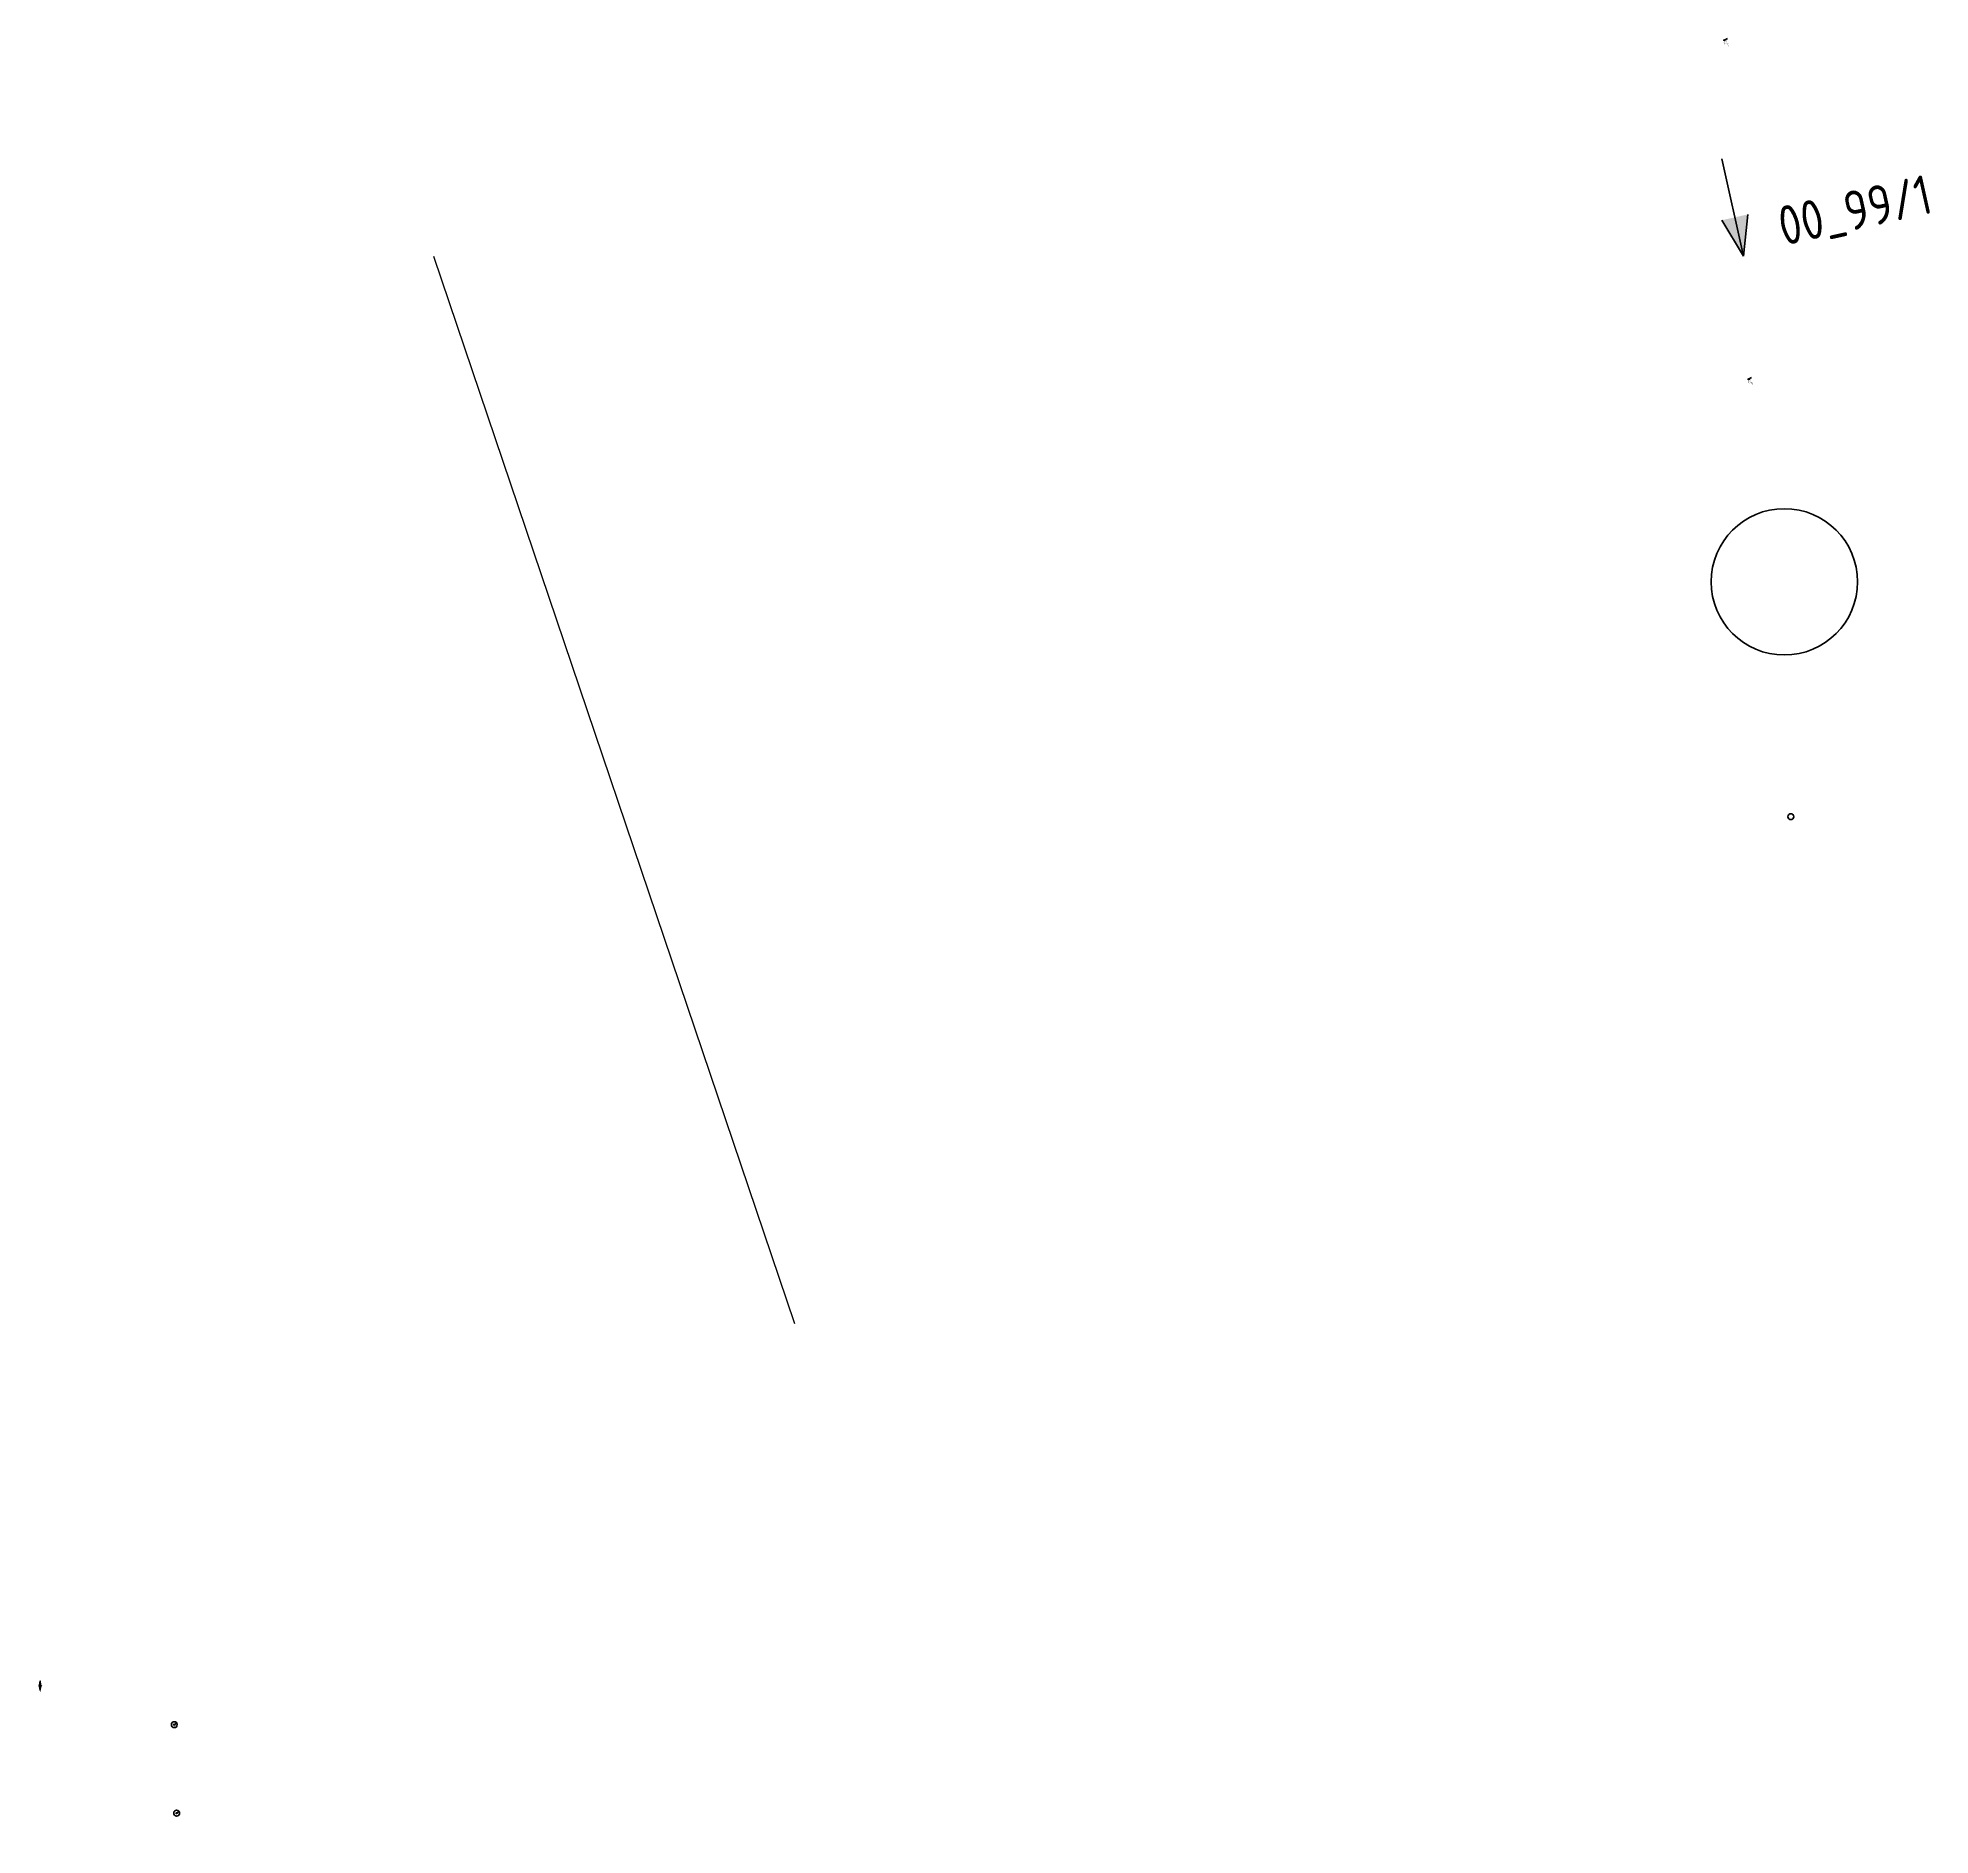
# Model space of a CAD drawing. Header units: metres. Extents: x 1267698 to 1279776, y 339473 to 349577.
# Drawn here: x 1268536 to 1273367, y 344882 to 349471 of the extents above; entities that cross this region are included whole.
import ezdxf
from ezdxf.enums import TextEntityAlignment as Align

# ---------------------------------------------------------------- set-up
doc = ezdxf.new("R2010")
doc.units = ezdxf.units.M
for name, color, linetype, lineweight in [('_ИГЕОЛ Пробуренные скв', 250, 'Continuous', 100), ('_ИГЕОЛ! ВСПОМ', 6, 'Continuous', 30), ('_ИГЕОЛ_намеченные скважины_П', 6, 'Continuous', 100), ('_ИГеол_намеченные ТСЗ_П', 3, 'Continuous', 100)]:
    doc.layers.add(name, color=color, linetype=linetype, lineweight=lineweight)
doc.layers.add('_ИГЕОЛ Пробуренные ТСЗ+', color=250, linetype='Continuous', lineweight=100, plot=False)
for name, color, linetype in [('_Скважины', 5, 'Continuous'), ('_Точки опытных наблюдений', 4, 'Continuous'), ('Decoration', 7, 'Continuous')]:
    doc.layers.add(name, color=color, linetype=linetype)
doc.styles.add('RS', font='romans.shx', dxfattribs={"width": 0.64})
doc.styles.add('VNIPISIMPLEXCUR', font='simplex.shx', dxfattribs={"width": 0.8, "oblique": 15})

# ---------------------------------------------------------------- blocks, each defined once
blk = doc.blocks.new('ИИ25001')
at = {"linetype": 'Continuous', "lineweight": 25}
h = blk.add_hatch(color=0, dxfattribs=at)
edge = h.paths.add_edge_path()
edge.add_arc((0, 0), 0.5, 359.64, 719.64)
at = {"layer": '_Точки опытных наблюдений', "linetype": 'Continuous', "lineweight": 70}
h = blk.add_hatch(color=5, dxfattribs=at)
h.dxf.hatch_style = 1
h.paths.add_polyline_path([(0, 2), (-0.7, 2), (0, 0)])
h.paths.add_polyline_path([(0.7, 2), (0, 2), (0, 0)])
at = {"color": 0, "linetype": 'Continuous', "lineweight": 25}
for radius in [1, 0.5]:
    blk.add_circle((0, 0), radius, dxfattribs=at)
at = {"layer": '_Точки опытных наблюдений', "color": 5, "linetype": 'Continuous', "lineweight": 70}
blk.add_line((-0.1, 5.1), (0, 0), dxfattribs=at)
at = {"color": 253, "linetype": 'Continuous', "style": 'VNIPISIMPLEXCUR', "oblique": 15, "width": 0.8, "flags": 1}
for tag, p in [('DATE', (-2.5, -0.8)), ('NOTE2', (-2.5, -5.6)), ('NOTE1', (-2.5, -3.2))]:
    blk.add_attdef(tag, text='', height=1.6, dxfattribs=at).set_placement(p, align=Align.RIGHT)
at = {"layer": '_Скважины', "color": 0, "linetype": 'Continuous', "lineweight": 50, "transparency": 33554687, "style": 'RS', "width": 0.64}
blk.add_attdef('NUMBER_001', (1, 0.7), '', height=2, dxfattribs=at)
at = {"layer": '_Скважины', "color": 0, "linetype": 'Continuous', "lineweight": 100, "style": 'VNIPISIMPLEXCUR', "oblique": 15, "width": 0.8}
for tag, p in [('TFS', (19.1, -1)), ('EGWL', (38.3, 0.7)), ('STS', (2, -5.2)), ('FS', (14.2, -2.7)), ('AGWL', (36.6, -2.7))]:
    blk.add_attdef(tag, p, '', height=2, dxfattribs=at)
at = {"layer": '_Скважины', "color": 0, "linetype": 'Continuous', "lineweight": 50, "style": 'RS', "width": 0.64}
blk.add_attdef('HEIGHT_001', (1, -2.7), '', height=2, dxfattribs=at)
blk = doc.blocks.new('тсз_намечен')
at = {"layer": '_Точки опытных наблюдений', "linetype": 'Continuous', "lineweight": 70}
h = blk.add_hatch(color=0, dxfattribs=at)
h.dxf.hatch_style = 1
h.paths.add_polyline_path([(-1.56, 3.77), (-2.82, 3.25), (0, 0)])
h.paths.add_polyline_path([(-0.31, 4.29), (-1.56, 3.77), (0, 0)])
at = {"layer": '_Точки опытных наблюдений', "color": 0, "linetype": 'Continuous', "lineweight": 70}
for p, q in [((-3.91, 9.42), (0, 0)), ((-0.31, 4.29), (0, 0)), ((0, 0), (-2.82, 3.25))]:
    blk.add_line(p, q, dxfattribs=at)
at = {"color": 253, "linetype": 'Continuous', "style": 'VNIPISIMPLEXCUR', "oblique": 15, "width": 0.8, "flags": 1}
for tag, p in [('DATE', (-4.01, -3.39)), ('NOTE1', (-2.17, -7.83)), ('NOTE2', (-0.33, -12.26))]:
    blk.add_attdef(tag, text='', height=3.2, rotation=22.5153, dxfattribs=at).set_placement(p, align=Align.RIGHT)
at = {"layer": '_Скважины', "color": 0, "linetype": 'Continuous', "lineweight": 100, "style": 'VNIPISIMPLEXCUR', "oblique": 15, "width": 0.8}
for tag, p in [('EGWL', (70.26, 30.64)), ('AGWL', (69.68, 23.04)), ('TFS', (36.01, 12.76)), ('FS', (28.34, 5.9)), ('STS', (5.76, -3.46))]:
    blk.add_attdef(tag, p, '', height=4, rotation=22.5153, dxfattribs=at)
at = {"layer": '_Скважины', "color": 0, "linetype": 'Continuous', "lineweight": 100, "transparency": 33554687, "style": 'RS', "width": 0.8}
blk.add_attdef('NUMBER', (3.16, 2.83), '', height=4, rotation=22.5153, dxfattribs=at)
at = {"layer": '_Скважины', "color": 0, "linetype": 'Continuous', "lineweight": 100, "style": 'RS', "width": 0.8}
blk.add_attdef('HEIGHT', (5.76, -3.46), '', height=4, rotation=22.5153, dxfattribs=at)
blk = doc.blocks.new('указатель севера')
for p, q in [((-3.4, 8), (-5.7, 9.1)), ((-3.4, 10.3), (-2.3, 21.6)), ((-1.1, 8), (-2.3, -3.4)), ((-1.1, 10.3), (1.2, 9.1))]:
    blk.add_line(p, q)
for points in [[(-5.7, 9.1), (-3.4, 10.3)], [(-5.7, 9.1), (1.2, 9.1)], [(-1.1, 10.3), (-3.4, 8)], [(-3.4, 10.3), (-1.1, 8)], [(-2.3, -3.4), (-3.4, 8)], [(-2.3, 21.6), (-1.1, 10.3)], [(-2.3, -3.4), (-2.3, 21.6)], [(1.2, 9.1), (-1.1, 8)]]:
    blk.add_lwpolyline(points)
at = {"width": 0.8}
for s, p in [('З', (-7.9, 8.4)), ('С', (-2.7, 22.8)), ('В', (2.4, 8.2)), ('Юг', (-3.4, -6.2))]:
    blk.add_text(s, height=2.06, dxfattribs=at).set_placement(p)

msp = doc.modelspace()

# ---------------------------------------------------------------- linework, layer by layer
at = {"layer": '_ИГЕОЛ Пробуренные ТСЗ+'}
for centre, radius in [((1272994.48, 348081.94), 186.81), ((1273011.26, 347482.22), 7.5), ((1268884.28, 345163.75), 7.5), ((1268890.31, 344937.97, 32.5), 7.5)]:
    msp.add_circle(centre, radius, dxfattribs=at)
at = {"layer": '_ИГЕОЛ! ВСПОМ'}
msp.add_lwpolyline([(1269546.43, 348913.44), (1270467.83, 346187.82)], dxfattribs=at)

# ---------------------------------------------------------------- block references
at = {"layer": '_ИГЕОЛ Пробуренные скв', "lineweight": 100}
ref = msp.add_blockref('ИИ25001', (1272903.29, 348599.22), dxfattribs=dict(at, xscale=1.75, yscale=1.75, zscale=50, rotation=299.9999999999999))
ref.add_attrib('NUMBER_001', '10_61/1', (1272905.12, 348597.16), dxfattribs={"layer": '_Скважины', "color": 0, "linetype": 'Continuous', "lineweight": 50, "transparency": 33554687, "height": 3.5, "rotation": 300, "style": 'RS', "width": 0.8})
ref.add_attrib('HEIGHT_001', '10м', (1272900.55, 348594.52), dxfattribs={"layer": '_Скважины', "color": 0, "linetype": 'Continuous', "lineweight": 50, "height": 3.5, "rotation": 300, "style": 'RS', "width": 0.8})
at = {"layer": '_ИГЕОЛ_намеченные скважины_П', "color": 3, "lineweight": 100}
ref = msp.add_blockref('ИИ25001', (1272841.39, 349465.04), dxfattribs=dict(at, xscale=1.75, yscale=1.75, zscale=50, rotation=299.9999999999999))
ref.add_attrib('NUMBER_001', '10_61/4', (1272843.23, 349462.98), dxfattribs={"layer": '_Скважины', "color": 0, "linetype": 'Continuous', "lineweight": 50, "transparency": 33554687, "height": 3.5, "rotation": 300, "style": 'RS', "width": 0.8})
ref.add_attrib('HEIGHT_001', '10м', (1272838.65, 349460.33), dxfattribs={"layer": '_Скважины', "color": 0, "linetype": 'Continuous', "lineweight": 50, "height": 3.5, "rotation": 300, "style": 'RS', "width": 0.8})
at = {"layer": '_ИГеол_намеченные ТСЗ_П'}
ref = msp.add_blockref('тсз_намечен', (1272890.37, 348913.17, 6225.5), dxfattribs=dict(at, xscale=24.99999999999999, yscale=24.99999999999999, zscale=24.99999999999999, rotation=350.0000000000001))
ref.add_attrib('NUMBER', '00_99/1', (1272992.4, 348939.51, 6225.5), dxfattribs={"layer": '_Скважины', "color": 0, "linetype": 'Continuous', "lineweight": 100, "transparency": 33554687, "height": 100, "rotation": 12.51528, "style": 'RS', "width": 0.8})
at = {"layer": '_Скважины'}
ref = msp.add_blockref('ИИ25001', (1268884.28, 345163.75), dxfattribs=dict(at, xscale=1.75, yscale=1.75, zscale=2, rotation=299.9999999999999))
ref.add_attrib('NUMBER_001', '1-3', (1268886.69, 345162.02), dxfattribs={"color": 0, "linetype": 'Continuous', "lineweight": 50, "transparency": 33554687, "height": 3.5, "rotation": 300, "style": 'RS', "width": 0.8})
ref.add_attrib('HEIGHT_001', '10м', (1268881.54, 345159.05), dxfattribs={"color": 0, "linetype": 'Continuous', "lineweight": 50, "height": 3.5, "rotation": 300, "style": 'RS', "width": 0.8})
ref = msp.add_blockref('ИИ25001', (1268890.31, 344937.97, 32.5), dxfattribs=dict(at, xscale=1.75, yscale=1.75, zscale=2, rotation=299.9999999999999))
ref.add_attrib('NUMBER_001', '1-6', (1268892.72, 344936.24, 32.5), dxfattribs={"color": 0, "linetype": 'Continuous', "lineweight": 50, "transparency": 33554687, "height": 3.5, "rotation": 300, "style": 'RS', "width": 0.8})
ref.add_attrib('HEIGHT_001', '5м', (1268887.76, 344932.92, 32.5), dxfattribs={"color": 0, "linetype": 'Continuous', "lineweight": 50, "height": 3.5, "rotation": 300, "style": 'RS', "width": 0.8})
at = {"layer": 'Decoration'}
msp.add_blockref('указатель севера', (1268543.81, 345254.01), dxfattribs=at)

doc.saveas('drawing.dxf')
